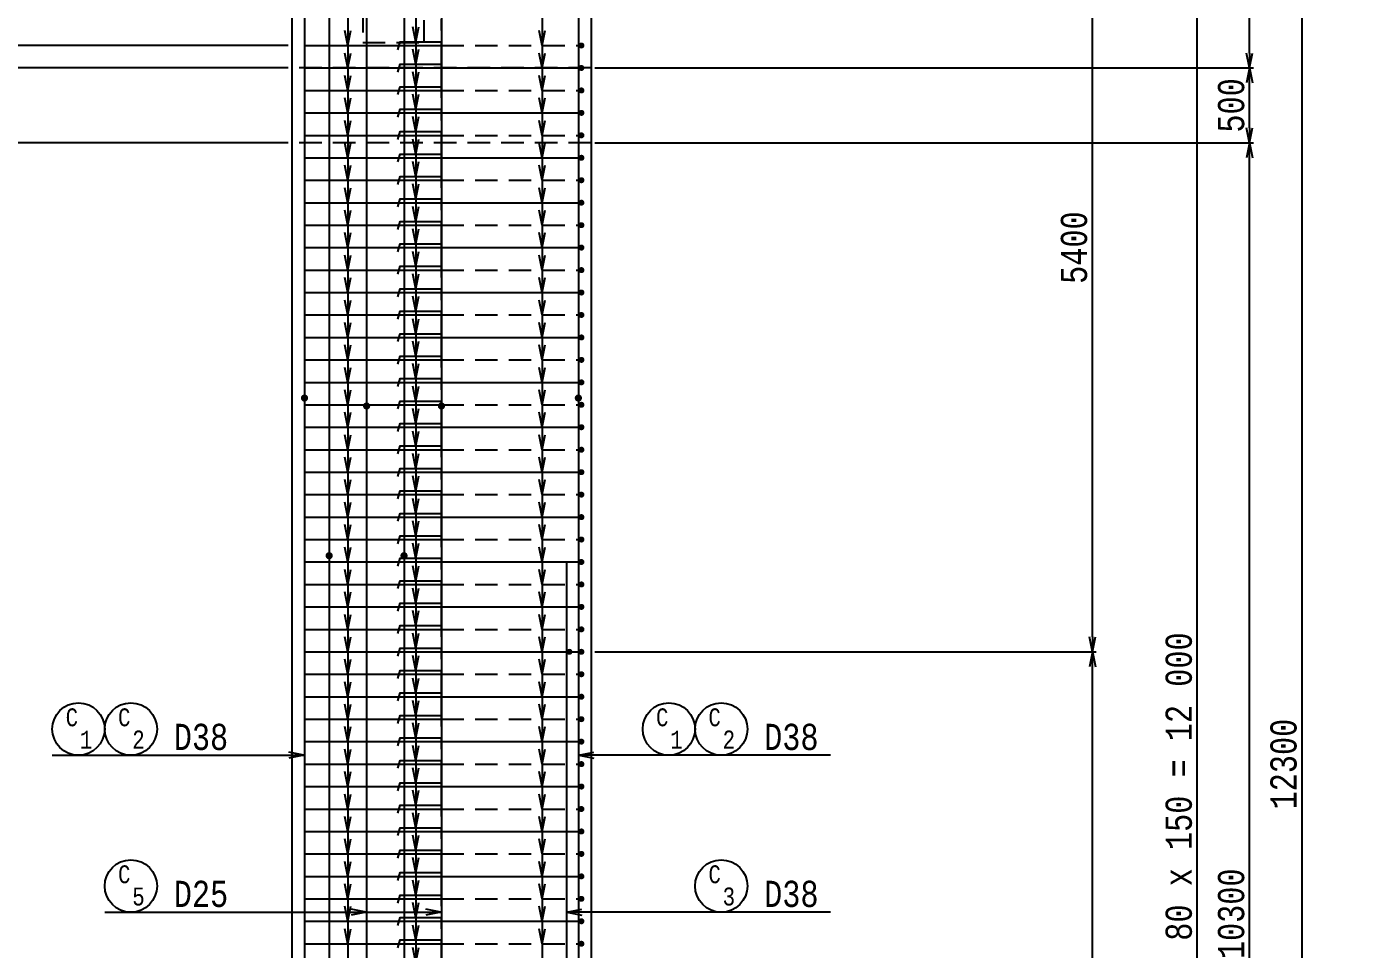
# Model space of a CAD drawing. Extents: x 0 to 42050, y 0 to 29700.
# Drawn here: x 22572 to 31399, y 16911 to 23077 of the extents above; entities that cross this region are included whole.
import ezdxf
from ezdxf.enums import TextEntityAlignment as Align

# ---------------------------------------------------------------- set-up
doc = ezdxf.new("R2010")
doc.units = 0
doc.header["$LTSCALE"] = 300
doc.header["$MEASUREMENT"] = 0
doc.linetypes.add('CENTER', pattern=[2, 1.25, -0.25, 0.25, -0.25])
doc.linetypes.add('DASHED', pattern=[0.75, 0.5, -0.25])
doc.layers.get('0').update_dxf_attribs({"linetype": 'CONTINUOUS'})
doc.layers.get('DEFPOINTS').update_dxf_attribs({"linetype": 'CONTINUOUS'})
for name, color, linetype in [('1002', 1, 'CONTINUOUS'), ('ガス圧接', 4, 'CONTINUOUS'), ('スターラップ', 6, 'CONTINUOUS'), ('主筋', 3, 'CONTINUOUS'), ('引き出し線', 2, 'CONTINUOUS'), ('構造線', 7, 'CONTINUOUS')]:
    doc.layers.add(name, color=color, linetype=linetype)
doc.styles.get("Standard").update_dxf_attribs({"font": 'monotxt.shx', "width": 0.8, "bigfont": 'extfont.shx'})
doc.dimstyles.new('DIMST1_1', dxfattribs={"dimscale": 50, "dimtxt": 4, "dimasz": 2, "dimexe": 0.5, "dimexo": 0.5, "dimgap": 0.09, "dimtad": 0, "dimdec": 0, "dimzin": 0, "dimtxsty": 'STANDARD', "dimblk": 'ARROW_1', "dimblk1": 'ARROW_1', "dimblk2": 'ARROW_1', "dimcen": 1, "dimdle": 3, "dimclrd": 1, "dimclre": 1, "dimclrt": 3, "dimazin": 3, "dimtfac": 1, "dimtdec": 4, "dimtix": 1, "dimtmove": 0, "dimatfit": 3, "dimtvp": 0.7, "dimtolj": 1, "dimtzin": 0})

# ---------------------------------------------------------------- blocks, each defined once
blk = doc.blocks.new('DOT1')
at = {"const_width": 0.5}
blk.add_lwpolyline([(-0.25, 0, 1), (0.25, 0, 1)], format="xyb", close=True, dxfattribs=at)
blk = doc.blocks.new('ARROW_1')
at = {"color": 0}
for p, q in [((0, 0), (-1, 0.2)), ((0, 0), (-1, -0.2)), ((-1, 0), (0, 0))]:
    blk.add_line(p, q, dxfattribs=at)
blk = doc.blocks.new('*D74')
at = {"color": 2, "linetype": 'BYBLOCK'}
for p, q in [((25568.6, 23656), (20818.6, 23656)), ((20843.6, 11456), (20843.6, 23556))]:
    blk.add_line(p, q, dxfattribs=at)
at = {"layer": 'DEFPOINTS', "color": 0, "linetype": 'BYBLOCK'}
for p in [(20843.6, 23656), (25593.6, 23656), (25493.6, 11356)]:
    blk.add_point(p, dxfattribs=at)
at = {"color": 2, "linetype": 'BYBLOCK', "xscale": 100, "yscale": 100, "zscale": 100}
for p, rotation in [((20843.6, 23656), 90), ((20843.6, 11356), 270)]:
    blk.add_blockref('ARROW_1', p, dxfattribs=dict(at, rotation=rotation))
at = {"color": 6, "linetype": 'BYBLOCK', "insert": (20721.1, 17506), "char_height": 175, "attachment_point": 5, "rotation": 90}
blk.add_mtext('\\A1;12300', dxfattribs=at)
blk = doc.blocks.new('*D77')
at = {"color": 2, "linetype": 'BYBLOCK'}
for p, q in [((25568.6, 21656), (21168.6, 21656)), ((21193.6, 11456), (21193.6, 21556))]:
    blk.add_line(p, q, dxfattribs=at)
at = {"layer": 'DEFPOINTS', "color": 0, "linetype": 'BYBLOCK'}
for p in [(21193.6, 21656), (25593.6, 21656), (21193.6, 11356)]:
    blk.add_point(p, dxfattribs=at)
at = {"color": 2, "linetype": 'BYBLOCK', "xscale": 100, "yscale": 100, "zscale": 100}
for p, rotation in [((21193.6, 21656), 90), ((21193.6, 11356), 270)]:
    blk.add_blockref('ARROW_1', p, dxfattribs=dict(at, rotation=rotation))
at = {"color": 6, "linetype": 'BYBLOCK', "insert": (21071.1, 16506), "char_height": 175, "attachment_point": 5, "rotation": 90}
blk.add_mtext('\\A1;10300', dxfattribs=at)
blk = doc.blocks.new('*D78')
at = {"color": 2, "linetype": 'BYBLOCK'}
for p, q in [((25568.6, 22156), (21168.6, 22156)), ((21193.6, 21756), (21193.6, 22056))]:
    blk.add_line(p, q, dxfattribs=at)
at = {"layer": 'DEFPOINTS', "color": 0, "linetype": 'BYBLOCK'}
for p in [(21193.6, 22156), (25593.6, 22156), (25593.6, 21656)]:
    blk.add_point(p, dxfattribs=at)
at = {"color": 2, "linetype": 'BYBLOCK', "xscale": 100, "yscale": 100, "zscale": 100}
for p, rotation in [((21193.6, 22156), 90), ((21193.6, 21656), 270)]:
    blk.add_blockref('ARROW_1', p, dxfattribs=dict(at, rotation=rotation))
at = {"color": 6, "linetype": 'BYBLOCK', "insert": (21071.1, 21906), "char_height": 175, "attachment_point": 5, "rotation": 90}
blk.add_mtext('\\A1;500', dxfattribs=at)
blk = doc.blocks.new('*D79')
at = {"color": 2, "linetype": 'BYBLOCK'}
blk.add_line((21193.6, 22256), (21193.6, 23556), dxfattribs=at)
at = {"layer": 'DEFPOINTS', "color": 0, "linetype": 'BYBLOCK'}
for p in [(21193.6, 23656), (21193.6, 23656), (25593.6, 22156)]:
    blk.add_point(p, dxfattribs=at)
at = {"color": 2, "linetype": 'BYBLOCK', "xscale": 100, "yscale": 100, "zscale": 100}
for p, rotation in [((21193.6, 23656), 90), ((21193.6, 22156), 270)]:
    blk.add_blockref('ARROW_1', p, dxfattribs=dict(at, rotation=rotation))
at = {"color": 6, "linetype": 'BYBLOCK', "insert": (21071.1, 22906), "char_height": 175, "attachment_point": 5, "rotation": 90}
blk.add_mtext('\\A1;1500', dxfattribs=at)
blk = doc.blocks.new('*D86')
at = {"color": 2, "linetype": 'BYBLOCK'}
for p, q in [((27618.6, 23656), (32368.6, 23656)), ((32343.6, 11456), (32343.6, 23556))]:
    blk.add_line(p, q, dxfattribs=at)
at = {"layer": 'DEFPOINTS', "color": 0, "linetype": 'BYBLOCK'}
for p in [(27593.6, 23656), (32343.6, 23656), (27693.6, 11356)]:
    blk.add_point(p, dxfattribs=at)
at = {"color": 2, "linetype": 'BYBLOCK', "xscale": 100, "yscale": 100, "zscale": 100}
for p, rotation in [((32343.6, 23656), 90), ((32343.6, 11356), 270)]:
    blk.add_blockref('ARROW_1', p, dxfattribs=dict(at, rotation=rotation))
at = {"color": 6, "linetype": 'BYBLOCK', "insert": (32221.1, 17506), "char_height": 175, "attachment_point": 5, "rotation": 90}
blk.add_mtext('\\A1;12300', dxfattribs=at)
blk = doc.blocks.new('*D89')
at = {"color": 2, "linetype": 'BYBLOCK'}
for p, q in [((27618.6, 21656), (32018.6, 21656)), ((31993.6, 11456), (31993.6, 21556))]:
    blk.add_line(p, q, dxfattribs=at)
at = {"layer": 'DEFPOINTS', "color": 0, "linetype": 'BYBLOCK'}
for p in [(27593.6, 21656), (31993.6, 21656), (31993.6, 11356)]:
    blk.add_point(p, dxfattribs=at)
at = {"color": 2, "linetype": 'BYBLOCK', "xscale": 100, "yscale": 100, "zscale": 100}
for p, rotation in [((31993.6, 21656), 90), ((31993.6, 11356), 270)]:
    blk.add_blockref('ARROW_1', p, dxfattribs=dict(at, rotation=rotation))
at = {"color": 6, "linetype": 'BYBLOCK', "insert": (31871.1, 16506), "char_height": 175, "attachment_point": 5, "rotation": 90}
blk.add_mtext('\\A1;10300', dxfattribs=at)
blk = doc.blocks.new('*D90')
at = {"color": 2, "linetype": 'BYBLOCK'}
for p, q in [((27618.6, 22156), (32018.6, 22156)), ((31993.6, 21756), (31993.6, 22056))]:
    blk.add_line(p, q, dxfattribs=at)
at = {"layer": 'DEFPOINTS', "color": 0, "linetype": 'BYBLOCK'}
for p in [(27593.6, 22156), (31993.6, 22156), (27593.6, 21656)]:
    blk.add_point(p, dxfattribs=at)
at = {"color": 2, "linetype": 'BYBLOCK', "xscale": 100, "yscale": 100, "zscale": 100}
for p, rotation in [((31993.6, 22156), 90), ((31993.6, 21656), 270)]:
    blk.add_blockref('ARROW_1', p, dxfattribs=dict(at, rotation=rotation))
at = {"color": 6, "linetype": 'BYBLOCK', "insert": (31871.1, 21906), "char_height": 175, "attachment_point": 5, "rotation": 90}
blk.add_mtext('\\A1;500', dxfattribs=at)
blk = doc.blocks.new('*D91')
at = {"color": 2, "linetype": 'BYBLOCK'}
blk.add_line((31993.6, 22256), (31993.6, 23556), dxfattribs=at)
at = {"layer": 'DEFPOINTS', "color": 0, "linetype": 'BYBLOCK'}
for p in [(31993.6, 23656), (31993.6, 23656), (27593.6, 22156)]:
    blk.add_point(p, dxfattribs=at)
at = {"color": 2, "linetype": 'BYBLOCK', "xscale": 100, "yscale": 100, "zscale": 100}
for p, rotation in [((31993.6, 23656), 90), ((31993.6, 22156), 270)]:
    blk.add_blockref('ARROW_1', p, dxfattribs=dict(at, rotation=rotation))
at = {"color": 6, "linetype": 'BYBLOCK', "insert": (31871.1, 22906), "char_height": 175, "attachment_point": 5, "rotation": 90}
blk.add_mtext('\\A1;1500', dxfattribs=at)
blk = doc.blocks.new('*D95')
at = {"color": 2, "linetype": 'BYBLOCK'}
for p, q in [((27618.6, 23356), (31668.6, 23356)), ((31643.6, 11456), (31643.6, 23256))]:
    blk.add_line(p, q, dxfattribs=at)
at = {"layer": 'DEFPOINTS', "color": 0, "linetype": 'BYBLOCK'}
for p in [(27593.6, 23356), (31643.6, 23356), (31643.6, 11356)]:
    blk.add_point(p, dxfattribs=at)
at = {"color": 2, "linetype": 'BYBLOCK', "xscale": 100, "yscale": 100, "zscale": 100}
for p, rotation in [((31643.6, 23356), 90), ((31643.6, 11356), 270)]:
    blk.add_blockref('ARROW_1', p, dxfattribs=dict(at, rotation=rotation))
at = {"color": 6, "linetype": 'BYBLOCK', "insert": (31521.1, 17356), "char_height": 175, "attachment_point": 5, "rotation": 90}
blk.add_mtext('\\A1;80 x 150 = 12 000', dxfattribs=at)
blk = doc.blocks.new('*D99')
at = {"color": 2, "linetype": 'BYBLOCK'}
for p, q in [((34086.3, 20595), (33736.3, 20595)), ((33761.3, 9695), (33761.3, 20495)), ((34086.3, 9595), (33736.3, 9595)), ((26581.7, 3751.4), (26581.7, 4101.4)), ((26681.7, 4076.4), (28917.7, 4076.4)), ((29017.7, 3751.4), (29017.7, 4101.4))]:
    blk.add_line(p, q, dxfattribs=at)
at = {"layer": 'DEFPOINTS', "color": 0, "linetype": 'BYBLOCK'}
for p in [(33761.3, 20595), (34111.3, 20595), (34111.3, 9595), (29017.7, 4076.4), (26581.7, 3726.4), (29017.7, 3726.4)]:
    blk.add_point(p, dxfattribs=at)
at = {"color": 2, "linetype": 'BYBLOCK', "xscale": 100, "yscale": 100, "zscale": 100}
for p, rotation in [((33761.3, 20595), 90), ((33761.3, 9595), 270), ((26581.7, 4076.4), 180)]:
    blk.add_blockref('ARROW_1', p, dxfattribs=dict(at, rotation=rotation))
blk.add_blockref('ARROW_1', (29017.7, 4076.4), dxfattribs=at)
at = {"color": 6, "linetype": 'BYBLOCK', "insert": (33638.8, 15095), "char_height": 175, "attachment_point": 5, "rotation": 90}
blk.add_mtext('\\A1;11000', dxfattribs=at)
at = {"color": 6, "linetype": 'BYBLOCK', "insert": (27799.7, 4198.9), "char_height": 175, "attachment_point": 5}
blk.add_mtext('\\A1;2439', dxfattribs=at)
blk = doc.blocks.new('*D117')
at = {"color": 2, "linetype": 'BYBLOCK'}
for p, q in [((39086.3, 24100), (38736.3, 24100)), ((38761.3, 19642), (38761.3, 24000)), ((13750.1, 22950), (15300.1, 22950)), ((15275.1, 12100), (15275.1, 22850))]:
    blk.add_line(p, q, dxfattribs=at)
at = {"layer": 'DEFPOINTS', "color": 0, "linetype": 'BYBLOCK'}
for p in [(38761.3, 24100), (39111.3, 24100), (13725.1, 22950), (15275.1, 22950), (39111.3, 19542), (15275.1, 12000)]:
    blk.add_point(p, dxfattribs=at)
at = {"color": 2, "linetype": 'BYBLOCK', "xscale": 100, "yscale": 100, "zscale": 100}
for p, rotation in [((38761.3, 24100), 90), ((15275.1, 22950), 90), ((38761.3, 19542), 270), ((15275.1, 12000), 270)]:
    blk.add_blockref('ARROW_1', p, dxfattribs=dict(at, rotation=rotation))
at = {"color": 6, "linetype": 'BYBLOCK', "char_height": 175, "attachment_point": 5, "rotation": 90}
for s, insert in [('\\A1;4550', (38638.8, 21821)), ('\\A1;73 x 150 = 10 950', (15152.6, 17475))]:
    blk.add_mtext(s, dxfattribs=dict(at, insert=insert))
blk = doc.blocks.new('*D118')
at = {"color": 2, "linetype": 'BYBLOCK'}
for p, q in [((15275.1, 23050), (15275.1, 24200)), ((36586.3, 19500), (36236.3, 19500)), ((36261.3, 9695), (36261.3, 19400)), ((36586.3, 9595), (36236.3, 9595))]:
    blk.add_line(p, q, dxfattribs=at)
at = {"layer": 'DEFPOINTS', "color": 0, "linetype": 'BYBLOCK'}
for p in [(15275.1, 24300), (15275.1, 24300), (13725.1, 22950), (36261.3, 19500), (36611.3, 19500), (36611.3, 9595)]:
    blk.add_point(p, dxfattribs=at)
at = {"color": 2, "linetype": 'BYBLOCK', "xscale": 100, "yscale": 100, "zscale": 100}
for p, rotation in [((15275.1, 24300), 90), ((15275.1, 22950), 270), ((36261.3, 19500), 90), ((36261.3, 9595), 270)]:
    blk.add_blockref('ARROW_1', p, dxfattribs=dict(at, rotation=rotation))
at = {"color": 6, "linetype": 'BYBLOCK', "char_height": 175, "attachment_point": 5, "rotation": 90}
for s, insert in [('\\A1;1350', (15152.6, 23625)), ('\\A1;9900', (36138.8, 14547.5))]:
    blk.add_mtext(s, dxfattribs=dict(at, insert=insert))
blk = doc.blocks.new('*D119')
at = {"color": 2, "linetype": 'BYBLOCK'}
for p, q in [((24319.8, 22950), (20269.8, 22950)), ((20294.8, 12100), (20294.8, 22850)), ((26369.8, 18900), (29719.8, 18900)), ((29694.8, 10600), (29694.8, 18800))]:
    blk.add_line(p, q, dxfattribs=at)
at = {"layer": 'DEFPOINTS', "color": 0, "linetype": 'BYBLOCK'}
for p in [(20294.8, 22950), (24344.8, 22950), (26344.8, 18900), (29694.8, 18900), (20294.8, 12000), (29694.8, 10500)]:
    blk.add_point(p, dxfattribs=at)
at = {"color": 2, "linetype": 'BYBLOCK', "xscale": 100, "yscale": 100, "zscale": 100}
for p, rotation in [((20294.8, 22950), 90), ((29694.8, 18900), 90), ((20294.8, 12000), 270), ((29694.8, 10500), 270)]:
    blk.add_blockref('ARROW_1', p, dxfattribs=dict(at, rotation=rotation))
at = {"color": 6, "linetype": 'BYBLOCK', "char_height": 175, "attachment_point": 5, "rotation": 90}
for s, insert in [('\\A1;73 x 150 = 10 950', (20172.3, 17475)), ('\\A1;4 x 2100 = 8 400', (29572.3, 14700))]:
    blk.add_mtext(s, dxfattribs=dict(at, insert=insert))
blk = doc.blocks.new('*D120')
at = {"color": 2, "linetype": 'BYBLOCK'}
for p, q in [((20294.8, 23050), (20294.8, 24200)), ((29694.8, 19000), (29694.8, 24200))]:
    blk.add_line(p, q, dxfattribs=at)
at = {"layer": 'DEFPOINTS', "color": 0, "linetype": 'BYBLOCK'}
for p in [(20294.8, 24300), (20294.8, 24300), (29694.8, 24300), (29694.8, 24300), (24344.8, 22950), (26344.8, 18900)]:
    blk.add_point(p, dxfattribs=at)
at = {"color": 2, "linetype": 'BYBLOCK', "xscale": 100, "yscale": 100, "zscale": 100}
for p, rotation in [((20294.8, 24300), 90), ((29694.8, 24300), 90), ((20294.8, 22950), 270), ((29694.8, 18900), 270)]:
    blk.add_blockref('ARROW_1', p, dxfattribs=dict(at, rotation=rotation))
at = {"color": 6, "linetype": 'BYBLOCK', "char_height": 175, "attachment_point": 5, "rotation": 90}
for s, insert in [('\\A1;1350', (20172.3, 23625)), ('\\A1;5400', (29572.3, 21600))]:
    blk.add_mtext(s, dxfattribs=dict(at, insert=insert))

msp = doc.modelspace()

# ---------------------------------------------------------------- linework, layer by layer
at = {"layer": 'ガス圧接', "const_width": 24}
for points in [[(24417.8, 20595, 1), (24441.8, 20595, 1)], [(26247.8, 20595, 1), (26271.8, 20595, 1)], [(24832.8, 20542, 1), (24856.8, 20542, 1)], [(25332.8, 20542, 1), (25356.8, 20542, 1)], [(24582.8, 19542, 1), (24606.8, 19542, 1)], [(25082.8, 19542, 1), (25106.8, 19542, 1)]]:
    msp.add_lwpolyline(points, format="xyb", close=True, dxfattribs=at)
at = {"layer": 'スターラップ', "color": 6}
for p, q in [((24429.8, 22950), (25344.8, 22950)), ((24429.8, 22800), (25344.8, 22800)), ((25344.8, 22800), (26259.8, 22800)), ((24429.8, 22650), (25344.8, 22650)), ((24429.8, 22500), (25344.8, 22500)), ((25344.8, 22500), (26259.8, 22500)), ((24429.8, 22350), (25344.8, 22350)), ((24429.8, 22200), (25344.8, 22200)), ((25344.8, 22200), (26259.8, 22200)), ((24429.8, 22050), (25344.8, 22050)), ((24429.8, 21900), (25344.8, 21900)), ((25344.8, 21900), (26259.8, 21900)), ((24429.8, 21750), (25344.8, 21750)), ((24429.8, 21600), (25344.8, 21600)), ((25344.8, 21600), (26259.8, 21600)), ((24429.8, 21450), (25344.8, 21450)), ((24429.8, 21300), (25344.8, 21300)), ((25344.8, 21300), (26259.8, 21300)), ((24429.8, 21150), (25344.8, 21150)), ((24429.8, 21000), (25344.8, 21000)), ((25344.8, 21000), (26259.8, 21000)), ((24429.8, 20850), (25344.8, 20850)), ((24429.8, 20700), (25344.8, 20700)), ((25344.8, 20700), (26259.8, 20700)), ((24429.8, 20550), (25344.8, 20550)), ((24429.8, 20400), (25344.8, 20400)), ((25344.8, 20400), (26259.8, 20400)), ((24429.8, 20250), (25344.8, 20250)), ((24429.8, 20100), (25344.8, 20100)), ((25344.8, 20100), (26259.8, 20100)), ((24429.8, 19950), (25344.8, 19950)), ((24429.8, 19800), (25344.8, 19800)), ((25344.8, 19800), (26259.8, 19800)), ((24429.8, 19650), (25344.8, 19650)), ((24429.8, 19500), (25344.8, 19500)), ((25344.8, 19500), (26259.8, 19500)), ((24429.8, 19350), (25344.8, 19350)), ((24429.8, 19200), (25344.8, 19200)), ((25344.8, 19200), (26259.8, 19200)), ((24429.8, 19050), (25344.8, 19050)), ((24429.8, 18900), (25344.8, 18900)), ((25344.8, 18900), (26259.8, 18900)), ((24429.8, 18750), (25344.8, 18750)), ((24429.8, 18600), (25344.8, 18600)), ((25344.8, 18600), (26259.8, 18600)), ((24429.8, 18450), (25344.8, 18450)), ((24429.8, 18300), (25344.8, 18300)), ((25344.8, 18300), (26259.8, 18300)), ((24429.8, 18150), (25344.8, 18150)), ((24429.8, 18000), (25344.8, 18000)), ((25344.8, 18000), (26259.8, 18000)), ((24429.8, 17850), (25344.8, 17850)), ((24429.8, 17700), (25344.8, 17700)), ((25344.8, 17700), (26259.8, 17700)), ((24429.8, 17550), (25344.8, 17550)), ((24429.8, 17400), (25344.8, 17400)), ((25344.8, 17400), (26259.8, 17400)), ((24429.8, 17250), (25344.8, 17250)), ((24429.8, 17100), (25344.8, 17100)), ((25344.8, 17100), (26259.8, 17100)), ((24429.8, 16950), (25344.8, 16950))]:
    msp.add_line(p, q, dxfattribs=at)
at = {"layer": 'スターラップ', "color": 6, "linetype": 'DASHED'}
for p, q in [((25344.8, 22950), (26259.8, 22950)), ((25344.8, 22650), (26259.8, 22650)), ((25344.8, 22350), (26259.8, 22350)), ((25344.8, 22050), (26259.8, 22050)), ((25344.8, 21750), (26259.8, 21750)), ((25344.8, 21450), (26259.8, 21450)), ((25344.8, 21150), (26259.8, 21150)), ((25344.8, 20850), (26259.8, 20850)), ((25344.8, 20550), (26259.8, 20550)), ((25344.8, 20250), (26259.8, 20250)), ((25344.8, 19950), (26259.8, 19950)), ((25344.8, 19650), (26259.8, 19650)), ((25344.8, 19350), (26259.8, 19350)), ((25344.8, 19050), (26259.8, 19050)), ((25344.8, 18750), (26259.8, 18750)), ((25344.8, 18450), (26259.8, 18450)), ((25344.8, 18150), (26259.8, 18150)), ((25344.8, 17850), (26259.8, 17850)), ((25344.8, 17550), (26259.8, 17550)), ((25344.8, 17250), (26259.8, 17250)), ((25344.8, 16950), (26259.8, 16950))]:
    msp.add_line(p, q, dxfattribs=at)
at = {"layer": 'スターラップ', "color": 6}
for points in [[(25053.4, 22922), (25069.8, 22975), (25344.8, 22975)], [(25053.4, 22772), (25069.8, 22825), (25344.8, 22825)], [(25053.4, 22622), (25069.8, 22675), (25344.8, 22675)], [(25053.4, 22472), (25069.8, 22525), (25344.8, 22525)], [(25053.4, 22322), (25069.8, 22375), (25344.8, 22375)], [(25053.4, 22172), (25069.8, 22225), (25344.8, 22225)], [(25053.4, 22022), (25069.8, 22075), (25344.8, 22075)], [(25053.4, 21872), (25069.8, 21925), (25344.8, 21925)], [(25053.4, 21722), (25069.8, 21775), (25344.8, 21775)], [(25053.4, 21572), (25069.8, 21625), (25344.8, 21625)], [(25053.4, 21422), (25069.8, 21475), (25344.8, 21475)], [(25053.4, 21272), (25069.8, 21325), (25344.8, 21325)], [(25053.4, 21122), (25069.8, 21175), (25344.8, 21175)], [(25053.4, 20972), (25069.8, 21025), (25344.8, 21025)], [(25053.4, 20822), (25069.8, 20875), (25344.8, 20875)], [(25053.4, 20672), (25069.8, 20725), (25344.8, 20725)], [(25053.4, 20522), (25069.8, 20575), (25344.8, 20575)], [(25053.4, 20372), (25069.8, 20425), (25344.8, 20425)], [(25053.4, 20222), (25069.8, 20275), (25344.8, 20275)], [(25053.4, 20072), (25069.8, 20125), (25344.8, 20125)], [(25053.4, 19922), (25069.8, 19975), (25344.8, 19975)], [(25053.4, 19772), (25069.8, 19825), (25344.8, 19825)], [(25053.4, 19622), (25069.8, 19675), (25344.8, 19675)], [(25053.4, 19472), (25069.8, 19525), (25344.8, 19525)], [(25053.4, 19322), (25069.8, 19375), (25344.8, 19375)], [(25053.4, 19172), (25069.8, 19225), (25344.8, 19225)], [(25053.4, 19022), (25069.8, 19075), (25344.8, 19075)], [(25053.4, 18872), (25069.8, 18925), (25344.8, 18925)], [(25053.4, 18722), (25069.8, 18775), (25344.8, 18775)], [(25053.4, 18572), (25069.8, 18625), (25344.8, 18625)], [(25053.4, 18422), (25069.8, 18475), (25344.8, 18475)], [(25053.4, 18272), (25069.8, 18325), (25344.8, 18325)], [(25053.4, 18122), (25069.8, 18175), (25344.8, 18175)], [(25053.4, 17972), (25069.8, 18025), (25344.8, 18025)], [(25053.4, 17822), (25069.8, 17875), (25344.8, 17875)], [(25053.4, 17672), (25069.8, 17725), (25344.8, 17725)], [(25053.4, 17522), (25069.8, 17575), (25344.8, 17575)], [(25053.4, 17372), (25069.8, 17425), (25344.8, 17425)], [(25053.4, 17222), (25069.8, 17275), (25344.8, 17275)], [(25053.4, 17072), (25069.8, 17125), (25344.8, 17125)], [(25053.4, 16922), (25069.8, 16975), (25344.8, 16975)]]:
    msp.add_lwpolyline(points, dxfattribs=at)
at = {"layer": '主筋', "color": 3, "linetype": 'CONTINUOUS'}
for p, q in [((24429.8, 24100), (24429.8, 9595)), ((24594.8, 24100), (24594.8, 9461)), ((24844.8, 24100), (24844.8, 9461)), ((25094.8, 24100), (25094.8, 9461)), ((25344.8, 24100), (25344.8, 9461)), ((26259.8, 24100), (26259.8, 9595)), ((26179.8, 19500), (26179.8, 9595))]:
    msp.add_line(p, q, dxfattribs=at)
at = {"layer": '引き出し線', "color": 2, "linetype": 'CONTINUOUS'}
for p, q in [((25174.4, 25200), (25174.4, 10525)), ((24720.1, 24800), (24720.1, 10500)), ((26017.5, 24800), (26017.5, 10500)), ((22744.8, 18209.1), (24429.8, 18209.1)), ((27944.8, 18209.1), (26259.8, 18209.1)), ((23094.8, 17160.6), (25344.8, 17160.6)), ((27944.8, 17160.6), (26179.8, 17160.6))]:
    msp.add_line(p, q, dxfattribs=at)
for centre in [(22919.8, 18384.1), (23269.8, 18384.1), (26864.4, 18384.1), (27214.4, 18384.1), (23269.8, 17335.6), (27214.4, 17335.6)]:
    msp.add_circle(centre, 175, dxfattribs=at)
at = {"layer": '構造線', "color": 7, "linetype": 'CENTER'}
msp.add_line((25344.8, 8800), (25344.8, 24800), dxfattribs=at)
at = {"layer": '構造線', "color": 7, "linetype": 'CONTINUOUS'}
for p, q in [((24344.8, 24300), (24344.8, 12000)), ((26344.8, 24300), (26344.8, 12000))]:
    msp.add_line(p, q, dxfattribs=at)
at = {"layer": '構造線', "color": 7, "linetype": 'DASHED'}
for p, q in [((26344.8, 22800), (24344.8, 22800)), ((26344.8, 22300), (24344.8, 22300))]:
    msp.add_line(p, q, dxfattribs=at)
msp.add_lwpolyline([(24819.8, 24311.9), (24819.8, 22970), (25229.8, 22970), (25229.8, 24322.1)], dxfattribs=at)

# ---------------------------------------------------------------- block references
at = {"layer": 'スターラップ', "color": 3, "xscale": 40, "yscale": 40, "zscale": 40}
for p in [(26280.2, 22950), (26280.2, 22800), (26280.2, 22650), (26280.2, 22500), (26280.2, 22350), (26280.2, 22200), (26280.2, 22050), (26280.2, 21900), (26280.2, 21750), (26280.2, 21600), (26280.2, 21450), (26280.2, 21300), (26280.2, 21150), (26280.2, 21000), (26280.2, 20850), (26280.2, 20700), (26280.2, 20550), (26280.2, 20400), (26280.2, 20250), (26280.2, 20100), (26280.2, 19950), (26280.2, 19800), (26280.2, 19650), (26280.2, 19500), (26280.2, 19350), (26280.2, 19200), (26280.2, 19050), (26200.2, 18900), (26280.2, 18900), (26280.2, 18750), (26280.2, 18600), (26280.2, 18450), (26280.2, 18300), (26280.2, 18150), (26280.2, 18000), (26280.2, 17850), (26280.2, 17700), (26280.2, 17550), (26280.2, 17400), (26280.2, 17250), (26280.2, 17100), (26280.2, 16950)]:
    msp.add_blockref('DOT1', p, dxfattribs=at)
at = {"layer": '引き出し線', "color": 2, "linetype": 'CONTINUOUS', "xscale": -100, "yscale": 100, "zscale": 100, "rotation": 90}
for p in [(24720.1, 22950), (25174.4, 22975), (26017.5, 22950), (24720.1, 22800), (25174.4, 22825), (26017.5, 22800), (25174.4, 22675), (24720.1, 22650), (26017.5, 22650), (24720.1, 22500), (25174.4, 22525), (26017.5, 22500), (24720.1, 22350), (25174.4, 22375), (26017.5, 22350), (24720.1, 22200), (25174.4, 22225), (26017.5, 22200), (25174.4, 22075), (24720.1, 22050), (26017.5, 22050), (24720.1, 21900), (25174.4, 21925), (26017.5, 21900), (24720.1, 21750), (25174.4, 21775), (26017.5, 21750), (25174.4, 21625), (24720.1, 21600), (26017.5, 21600), (24720.1, 21450), (25174.4, 21475), (26017.5, 21450), (24720.1, 21300), (25174.4, 21325), (26017.5, 21300), (25174.4, 21175), (24720.1, 21150), (26017.5, 21150), (24720.1, 21000), (25174.4, 21025), (26017.5, 21000), (24720.1, 20850), (25174.4, 20875), (26017.5, 20850), (24720.1, 20700), (25174.4, 20725), (26017.5, 20700), (25174.4, 20575), (24720.1, 20550), (26017.5, 20550), (24720.1, 20400), (25174.4, 20425), (26017.5, 20400), (24720.1, 20250), (25174.4, 20275), (26017.5, 20250), (25174.4, 20125), (24720.1, 20100), (26017.5, 20100), (24720.1, 19950), (25174.4, 19975), (26017.5, 19950), (24720.1, 19800), (25174.4, 19825), (26017.5, 19800), (25174.4, 19675), (24720.1, 19650), (26017.5, 19650), (24720.1, 19500), (25174.4, 19525), (26017.5, 19500), (24720.1, 19350), (25174.4, 19375), (26017.5, 19350), (24720.1, 19200), (25174.4, 19225), (26017.5, 19200), (25174.4, 19075), (24720.1, 19050), (26017.5, 19050), (24720.1, 18900), (25174.4, 18925), (26017.5, 18900), (24720.1, 18750), (25174.4, 18775), (26017.5, 18750), (25174.4, 18625), (24720.1, 18600), (26017.5, 18600), (24720.1, 18450), (25174.4, 18475), (26017.5, 18450), (24720.1, 18300), (25174.4, 18325), (26017.5, 18300), (25174.4, 18175), (24720.1, 18150), (26017.5, 18150), (24720.1, 18000), (25174.4, 18025), (26017.5, 18000), (24720.1, 17850), (25174.4, 17875), (26017.5, 17850), (24720.1, 17700), (25174.4, 17725), (26017.5, 17700), (25174.4, 17575), (24720.1, 17550), (26017.5, 17550), (24720.1, 17400), (25174.4, 17425), (26017.5, 17400), (24720.1, 17250), (25174.4, 17275), (26017.5, 17250), (25174.4, 17125), (24720.1, 17100), (26017.5, 17100), (24720.1, 16950), (25174.4, 16975), (26017.5, 16950), (25174.4, 16825)]:
    msp.add_blockref('ARROW_1', p, dxfattribs=at)
at = {"layer": '引き出し線', "color": 2, "linetype": 'CONTINUOUS', "yscale": 100, "zscale": 100}
for p, xscale in [((24426.3, 18209.1), 100), ((26263.3, 18209.1), -100), ((24841.3, 17160.6), 100), ((25341.3, 17160.6), 100), ((26183.3, 17160.6), -100)]:
    msp.add_blockref('ARROW_1', p, dxfattribs=dict(at, xscale=xscale))

# ---------------------------------------------------------------- texts
at = {"layer": '引き出し線', "color": 6, "linetype": 'CONTINUOUS', "width": 0.8}
for p in [(22834.2, 18402.5), (23184.2, 18402.5), (26778.7, 18402.5), (27128.7, 18402.5), (23184.2, 17354), (27128.7, 17354)]:
    msp.add_text('C', height=120, dxfattribs=at).set_placement(p)
for s, p in [('1', (23012.4, 18254)), ('2', (23362.4, 18254)), ('1', (26956.9, 18254)), ('2', (27306.9, 18254)), ('5', (23362.4, 17205.5)), ('3', (27306.9, 17205.5))]:
    msp.add_text(s, height=120, dxfattribs=at).set_placement(p, align=Align.RIGHT)
for s, p in [('D38', (23556.6, 18244.1)), ('D38', (27501.1, 18244.1)), ('D25', (23556.6, 17195.6)), ('D38', (27501.1, 17195.6))]:
    msp.add_text(s, height=175, rotation=359.99966, dxfattribs=at).set_placement(p)

# ---------------------------------------------------------------- dimensions: what is measured, and where the dimension line sits
at = {"layer": '1002', "color": 3}
for p1, p2, text, picture, middle in [((36611.3, 9595), (36611.3, 19500), '9900', '*D118', (36138.8, 14547.5)), ((26581.7, 3726.4), (29017.7, 3726.4), '2439', '*D99', (27799.7, 4198.9))]:
    dim = msp.add_aligned_dim(p1=p1, p2=p2, distance=350, text=text, dimstyle='DIMST1_1', override={"dimtxt": 3.5, "dimsah": 1, "dimclrd": 2, "dimclre": 2, "dimclrt": 6}, dxfattribs=at)
    dim.commit()
    dim.dimension.update_dxf_attribs({"geometry": picture, "text_midpoint": middle})
for base, p1, p2, override, picture, middle in [((15275.1, 24300), (13725.1, 22950), (15275.1, 24300), {"dimtxt": 3.5, "dimsah": 1, "dimse1": 1, "dimclrd": 2, "dimclre": 2, "dimclrt": 6}, '*D118', (15152.6, 23625)), ((29694.8, 24300), (26344.8, 18900), (29694.8, 24300), {"dimtxt": 3.5, "dimsah": 1, "dimse1": 1, "dimclrd": 2, "dimclre": 2, "dimclrt": 6}, '*D120', (29572.3, 21600)), ((20294.8, 24300), (24344.8, 22950), (20294.8, 24300), {"dimtxt": 3.5, "dimsah": 1, "dimse1": 1, "dimclrd": 2, "dimclre": 2, "dimclrt": 6}, '*D120', (20172.3, 23625)), ((15275.1, 22950), (15275.1, 12000), (13725.1, 22950), {"dimtxt": 3.5, "dimsah": 1, "dimclrd": 2, "dimclre": 2, "dimclrt": 6}, '*D117', (15152.6, 17475)), ((29694.8, 18900), (29694.8, 10500), (26344.8, 18900), {"dimtxt": 3.5, "dimsah": 1, "dimclrd": 2, "dimclre": 2, "dimclrt": 6}, '*D119', (29572.3, 14700)), ((20294.8, 22950), (20294.8, 12000), (24344.8, 22950), {"dimtxt": 3.5, "dimsah": 1, "dimclrd": 2, "dimclre": 2, "dimclrt": 6}, '*D119', (20172.3, 17475)), ((33761.3, 20595), (34111.3, 9595), (34111.3, 20595), {"dimtxt": 3.5, "dimsah": 1, "dimclrd": 2, "dimclre": 2, "dimclrt": 6}, '*D99', (33638.8, 15095))]:
    dim = msp.add_linear_dim(base=base, p1=p1, p2=p2, angle=90, dimstyle='DIMST1_1', override=override, dxfattribs=at)
    dim.commit()
    dim.dimension.update_dxf_attribs({"geometry": picture, "text_midpoint": middle})
for base, p1, p2, picture, middle in [((19594.8, 24300), (24244.8, 12000), (24344.8, 24300), '*D74', (19472.3, 18150)), ((19944.8, 24300), (24344.8, 22800), (19944.8, 24300), '*D79', (19822.3, 23550)), ((31094.8, 24300), (26444.8, 12000), (26344.8, 24300), '*D86', (30972.3, 18150)), ((30744.8, 24300), (26344.8, 22800), (30744.8, 24300), '*D91', (30622.3, 23550)), ((30394.8, 24000), (30394.8, 12000), (26344.8, 24000), '*D95', (30272.3, 18000)), ((19944.8, 22800), (24344.8, 22300), (24344.8, 22800), '*D78', (19822.3, 22550)), ((30744.8, 22800), (26344.8, 22300), (26344.8, 22800), '*D90', (30622.3, 22550)), ((19944.8, 22300), (19944.8, 12000), (24344.8, 22300), '*D77', (19822.3, 17150)), ((30744.8, 22300), (30744.8, 12000), (26344.8, 22300), '*D89', (30622.3, 17150))]:
    dim = msp.add_linear_dim(base=base, p1=p1, p2=p2, angle=90, dimstyle='DIMST1_1', override={"dimtxt": 3.5, "dimsah": 1, "dimse1": 1, "dimclrd": 2, "dimclre": 2, "dimclrt": 6}, dxfattribs=at)
    dim.commit()
    dim.dimension.update_dxf_attribs({"geometry": picture, "text_midpoint": middle, "insert": (-1248.8, 644)})
dim = msp.add_linear_dim(base=(38761.3, 24100), p1=(39111.3, 19542), p2=(39111.3, 24100), angle=90, text='4550', dimstyle='DIMST1_1', override={"dimtxt": 3.5, "dimsah": 1, "dimse1": 1, "dimclrd": 2, "dimclre": 2, "dimclrt": 6}, dxfattribs=at)
dim.commit()
dim.dimension.update_dxf_attribs({"geometry": '*D117', "text_midpoint": (38638.8, 21821)})

doc.saveas('drawing.dxf')
